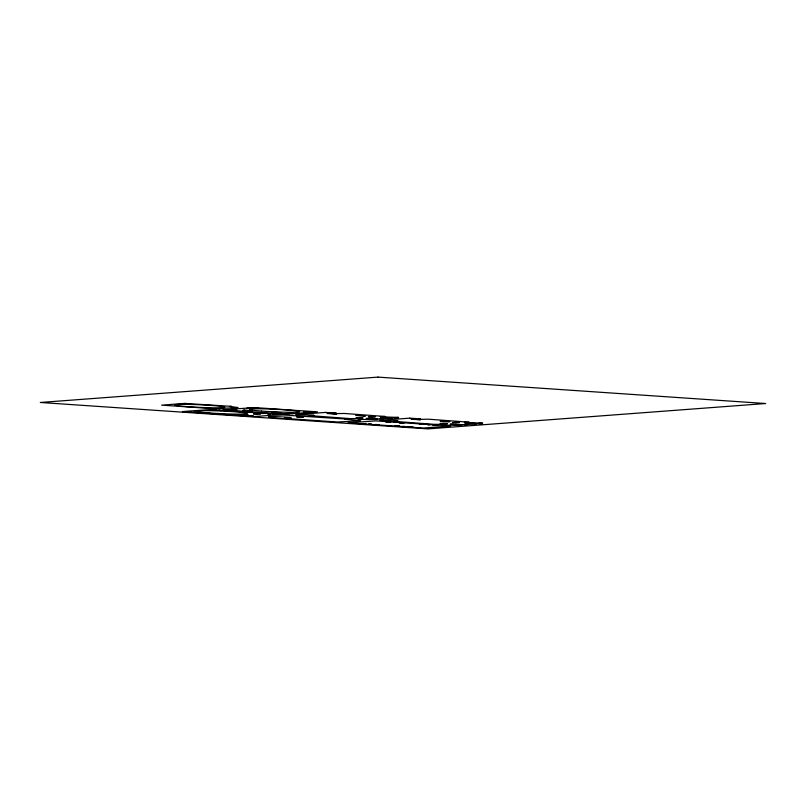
<?xml version="1.0" encoding="UTF-8"?>
<svg xmlns="http://www.w3.org/2000/svg" width="806" height="806" viewBox="0 0 806 806"><rect width="100%" height="100%" fill="white"/><g stroke="black" fill="none" stroke-linecap="round" stroke-linejoin="round"><path stroke-width="1.21" d="M399.695 426.132L398.235 426.243M187.738 411.695L186.277 411.806L189.692 412.037M211.001 409.942L212.472 409.831M189.823 412.047L191.294 411.937L187.869 411.695M214.557 410.183L216.028 410.073L212.603 409.841M227.272 409.78L225.801 409.891L229.226 410.133M231.644 409.448L233.105 409.337M247.009 408.299L248.48 408.189M254.323 407.745L252.852 407.856L256.278 408.098M229.357 410.133L230.818 410.022M235.191 409.69L236.662 409.579L233.236 409.347M250.565 408.541L252.036 408.43L248.611 408.189M256.409 408.098L257.88 407.987M201.147 412.601L199.676 412.712L203.102 412.954M225.881 410.748L224.411 410.859L227.836 411.1M203.233 412.954L204.704 412.843L201.278 412.612M227.967 411.1L229.428 410.989M244.349 410.163L242.888 410.274L250.827 410.818M250.958 410.818L252.429 410.717L244.48 410.163M236.44 415.009L234.969 415.12L238.395 415.362M259.703 413.266L261.174 413.156M271.874 412.249L273.345 412.138M244.369 414.546L240.923 414.798L244.349 415.04M253.558 413.851L256.993 413.599M238.526 415.362L239.997 415.251M263.26 413.508L264.731 413.397M244.48 415.04L247.916 414.788M257.114 414.093L260.55 413.841M279.954 412.803L281.425 412.692M248.379 416.037L249.85 415.926M274.584 414.062L273.113 414.173L276.539 414.415M284.044 413.649L282.584 413.76L285.999 414.002M288.417 413.317L289.888 413.206M303.791 412.168L305.262 412.057M311.096 411.614L309.635 411.725L313.05 411.967M251.935 416.279L253.406 416.168M276.67 414.415L278.13 414.304M286.13 414.002L287.601 413.891M291.974 413.559L293.444 413.448L290.019 413.216M307.348 412.41L308.819 412.299L305.393 412.057M313.181 411.967L314.652 411.856L311.227 411.614M328.516 413.357L327.045 413.468L334.994 414.012M287.631 417.599L284.196 417.861L287.621 418.102M296.83 416.914L300.265 416.652M335.125 414.022L336.596 413.911M300.376 417.155L303.822 416.893L300.396 416.652M356.04 415.443L357.511 415.332M364.121 415.997L365.592 415.886L357.642 415.332M359.456 417.498L356.02 417.76L359.436 418.002M371.798 416.571L368.362 416.833L371.788 417.065M359.567 418.002L363.012 417.74L359.587 417.508M371.919 417.075L375.354 416.813L371.929 416.571M412.632 419.09L411.161 419.201L419.11 419.745M360.997 423.704L362.468 423.593M387.192 421.74L385.721 421.85L389.147 422.092M389.278 422.092L390.749 421.981M419.241 419.745L420.712 419.634M375.868 424.51L374.407 424.621L377.823 424.863M399.131 422.757L400.602 422.656M379.425 424.752L377.954 424.863M402.688 423.009L404.159 422.898L400.733 422.656M441.628 421.064L440.157 421.175L448.106 421.719M448.237 421.719L449.708 421.609M396.139 425.89L394.678 426.001L398.104 426.243M419.402 424.147L420.873 424.037M443.572 423.231L440.126 423.493L443.552 423.724M455.914 422.304L452.478 422.566L455.904 422.797M443.683 423.734L447.118 423.472M456.035 422.807L459.47 422.546L456.045 422.304M408.078 426.918L409.549 426.807M434.283 424.943L432.812 425.054L436.237 425.296M436.368 425.296L437.839 425.185M287.752 418.102L291.188 417.84L287.762 417.609M422.959 424.389L424.43 424.278L421.004 424.037M411.634 427.16L413.105 427.049L409.68 426.807M364.554 423.946L366.015 423.835L362.599 423.603M244.017 415.553C239.966 415.584 248.429 415.695 244.359 415.725M428.449 424.581C424.379 424.611 432.852 424.712 428.792 424.752M254.454 407.755L257.819 407.977M328.647 413.357L336.545 413.901M412.763 419.09L420.651 419.624M441.759 421.064L449.647 421.609M356.101 415.453L363.99 415.987M247.069 408.31L250.434 408.531M303.842 412.178L307.217 412.4M443.703 423.231L447.068 423.462M273.476 412.138L281.375 412.682M231.695 409.458L235.06 409.69M271.934 412.259L279.823 412.793M288.467 413.327L291.843 413.559M227.403 409.78L230.768 410.012M284.175 413.649L287.551 413.881M226.012 410.748L229.378 410.979M261.305 413.156L264.68 413.387M274.715 414.072L278.08 414.294M387.323 421.74L390.698 421.971M434.414 424.953L437.779 425.175M211.051 409.952L214.426 410.183M259.754 413.276L263.129 413.498M399.182 422.767L402.557 422.999M419.463 424.147L422.828 424.379M257.124 413.599L260.499 413.831M253.608 413.861L256.983 414.093M296.88 416.924L300.245 417.145M244.5 414.546L247.865 414.778M236.571 415.009L239.946 415.241M249.981 415.926L253.356 416.158M375.999 424.51L379.374 424.742M396.27 425.89L399.645 426.122M248.429 416.047L251.804 416.269M361.048 423.714L364.423 423.946M408.138 426.928L411.503 427.15M182.458 411.574L254.464 416.531L281.959 414.506L209.943 409.579L182.458 411.574M194.004 412.249L196.976 412.38L194.004 412.249M218.738 410.385L221.7 410.526L218.738 410.385M223.03 409.851L285.989 414.193L317.433 411.866L254.464 407.554L223.03 409.851M229.75 409.66L232.722 409.791L229.75 409.66M250.958 408.068L253.93 408.199L250.958 408.068M267.441 413.71L270.403 413.841L267.542 413.69M286.533 413.528L289.495 413.659L286.533 413.528M307.741 411.937L310.713 412.068L307.852 411.916M348.212 422.868L423.13 428.026L450.625 426.001L375.707 420.873L348.212 422.868M368.725 424.147L371.697 424.288L368.725 424.147M402.406 426.445L405.378 426.586L402.406 426.445M393.469 422.294L396.431 422.435L393.469 422.294M378.024 377.107L40.3 402.476L427.976 428.893L765.7 403.524L378.024 377.107M184.816 403.403L161.633 405.146L214.859 408.773L238.092 407.534L230.002 406.486L231.544 406.365L184.816 403.403M272.267 416.551L268.72 416.813L272.267 417.055L268.771 417.317L337.502 422.001L360.735 420.762L344.565 419.16L346.106 419.049L291.953 415.574L272.267 416.551M325.654 412.41L295.711 414.667L313.373 415.271L314.078 415.382L309.202 415.584L350.086 418.586L362.075 418.586L362.781 418.697L357.904 418.898L363.496 419.503L377.702 419.463L366.115 418.455L367.304 418.364L381.963 419.14L383.545 419.019L379.989 418.777L392.371 418.364L380.785 417.347L381.973 417.256L396.633 418.042L398.214 417.921L394.658 417.679L398.587 417.387L383.676 416.964L380.22 416.662L385.097 416.46L344.212 413.458L334.974 413.649L331.518 413.347L336.394 413.146L325.654 412.41M409.77 418.143L379.828 420.389L397.489 421.004L398.194 421.115L393.318 421.316L434.202 424.319L446.192 424.319L446.897 424.43L442.02 424.631L447.612 425.236L461.818 425.195L450.222 424.178L451.42 424.097L466.08 424.873L467.661 424.752L464.105 424.51L476.487 424.087L464.891 423.079L466.09 422.989L480.749 423.765L482.331 423.654L478.774 423.412L482.693 423.11L467.792 422.697L464.327 422.394L469.213 422.193L428.318 419.191L419.09 419.382L415.624 419.08L420.51 418.878L409.77 418.143M261.618 411.09A25.046 1.31 2.6 0 0 299.53 411.705A25.046 1.31 2.6 0 0 262.403 408.854A25.046 1.31 2.6 0 0 261.618 411.09M209.449 412.924A25.046 1.31 2.6 0 0 247.361 413.538A25.046 1.31 2.6 0 0 210.235 410.687A25.046 1.31 2.6 0 0 209.449 412.924M186.942 406.627A25.046 1.31 2.6 0 0 224.854 407.242A25.046 1.31 2.6 0 0 187.727 404.39A25.046 1.31 2.6 0 0 186.942 406.627"/></g></svg>
